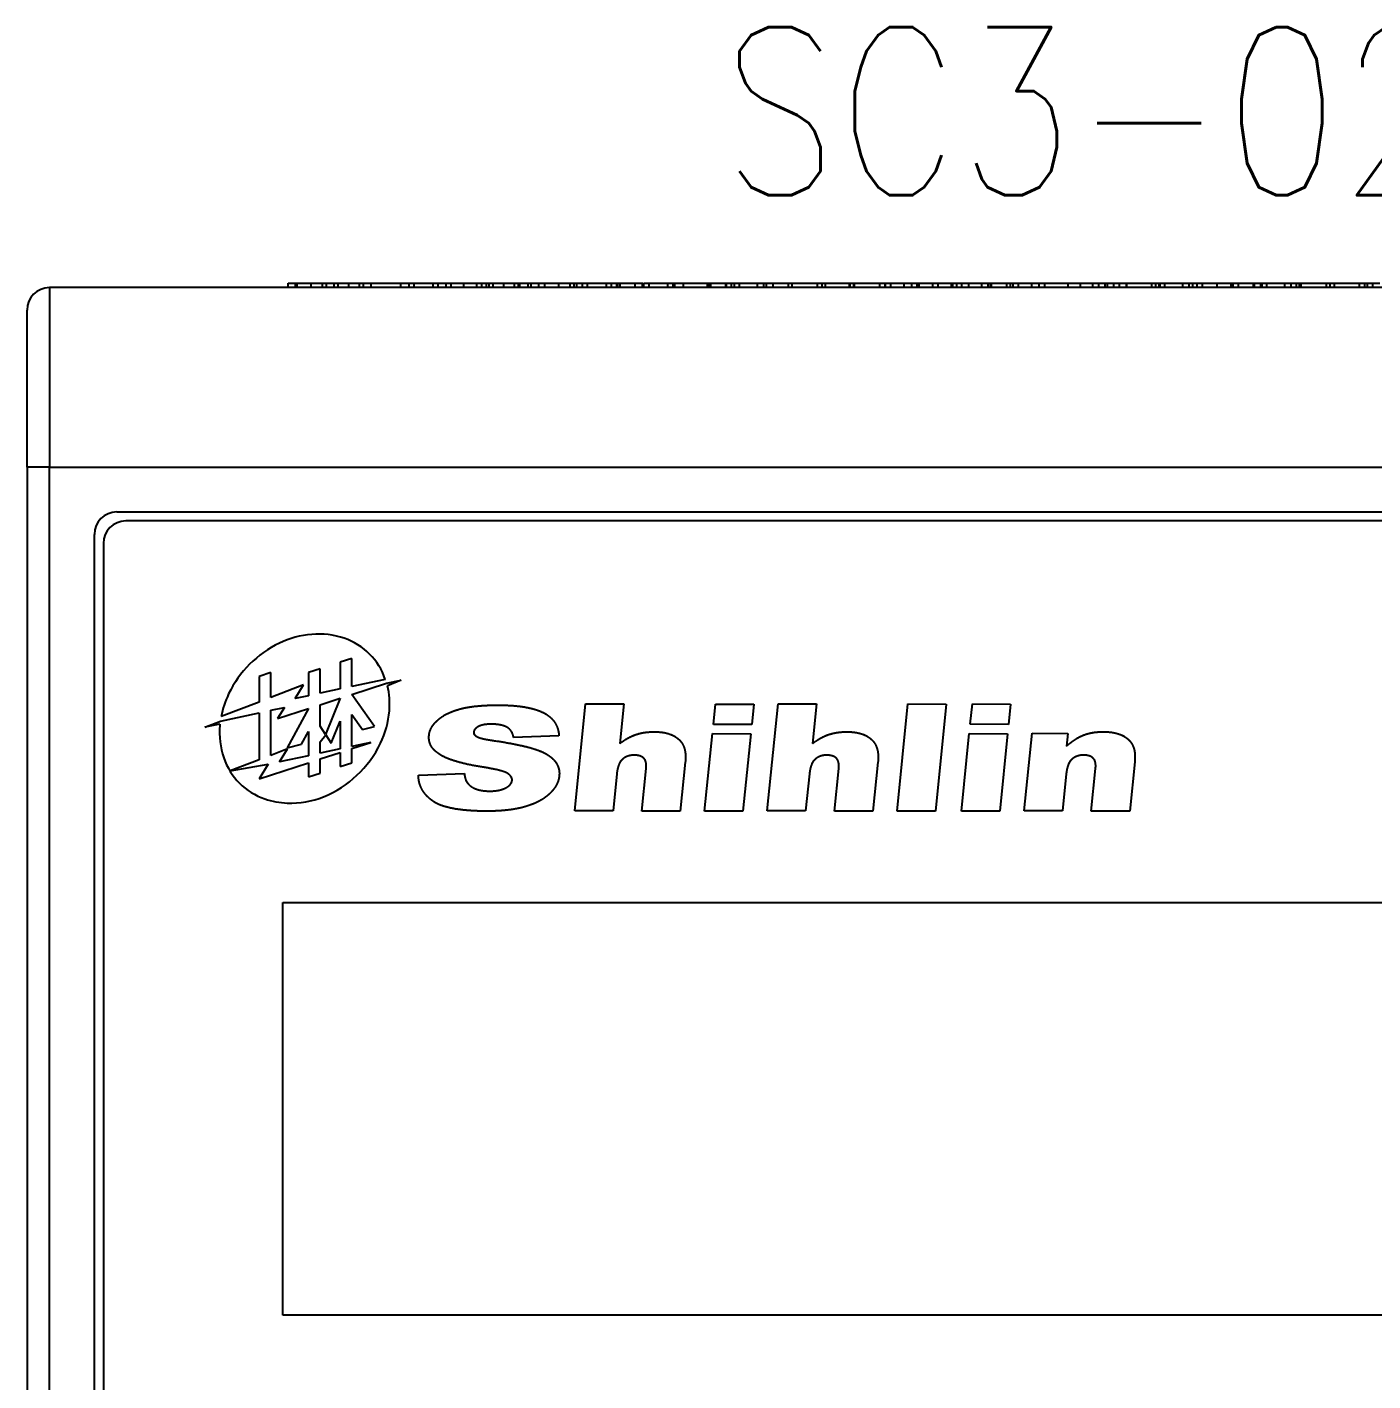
# Model space of a CAD drawing. Header units: millimetres. Extents: x -1721 to 4288, y -273 to 2028.
# Drawn here: x 113.99 to 137.99, y 1323.84 to 1347.98 of the extents above; entities that cross this region are included whole.
import ezdxf
from ezdxf.enums import TextEntityAlignment as Align

# ---------------------------------------------------------------- set-up
doc = ezdxf.new("R2010")
doc.units = ezdxf.units.MM
doc.header["$LTSCALE"] = 5
doc.header["$MEASUREMENT"] = 0
doc.layers.add('2', color=2, linetype='CONTINUOUS')
doc.layers.add('圖框', color=7, linetype='CONTINUOUS')
doc.styles.add('標楷體', font='simplex.shx', dxfattribs={"width": 0.8, "bigfont": 'chineset.shx'})

msp = doc.modelspace()

# ---------------------------------------------------------------- linework, layer by layer
at = {"layer": '圖框'}
for p, q in [((114.393, 1343.337), (114.393, 1340.137)), ((159.193, 1343.337), (114.393, 1343.337)), ((118.65, 1343.417), (118.781, 1343.417)), ((118.65, 1343.337), (118.65, 1343.417)), ((118.781, 1343.337), (118.781, 1343.417)), ((118.809, 1343.337), (118.809, 1343.417)), ((119.061, 1343.337), (119.061, 1343.417)), ((119.263, 1343.337), (119.263, 1343.417)), ((119.333, 1343.337), (119.333, 1343.417)), ((119.468, 1343.337), (119.468, 1343.417)), ((119.537, 1343.337), (119.537, 1343.417)), ((119.729, 1343.337), (119.729, 1343.417)), ((119.921, 1343.337), (119.921, 1343.417)), ((119.99, 1343.337), (119.99, 1343.417)), ((119.99, 1343.417), (120.129, 1343.417)), ((120.129, 1343.337), (120.129, 1343.417)), ((120.129, 1343.417), (120.66, 1343.417)), ((120.66, 1343.417), (120.804, 1343.417)), ((120.66, 1343.337), (120.66, 1343.417)), ((120.804, 1343.417), (120.894, 1343.417)), ((120.804, 1343.337), (120.804, 1343.417)), ((120.894, 1343.417), (121.233, 1343.417)), ((120.894, 1343.337), (120.894, 1343.417)), ((121.233, 1343.337), (121.233, 1343.417)), ((121.233, 1343.417), (121.323, 1343.417)), ((121.323, 1343.337), (121.323, 1343.417)), ((121.467, 1343.337), (121.467, 1343.417)), ((121.553, 1343.337), (121.553, 1343.417)), ((121.783, 1343.337), (121.783, 1343.417)), ((122.013, 1343.337), (122.013, 1343.417)), ((122.099, 1343.337), (122.099, 1343.417)), ((122.182, 1343.337), (122.182, 1343.417)), ((122.232, 1343.337), (122.232, 1343.417)), ((122.301, 1343.337), (122.301, 1343.417)), ((122.493, 1343.337), (122.493, 1343.417)), ((122.685, 1343.337), (122.685, 1343.417)), ((122.754, 1343.417), (122.781, 1343.417)), ((122.754, 1343.337), (122.754, 1343.417)), ((122.781, 1343.337), (122.781, 1343.417)), ((122.781, 1343.417), (122.929, 1343.417)), ((122.929, 1343.337), (122.929, 1343.417)), ((122.978, 1343.337), (122.978, 1343.417)), ((123.118, 1343.417), (123.225, 1343.417)), ((123.118, 1343.337), (123.118, 1343.417)), ((123.225, 1343.337), (123.225, 1343.417)), ((123.477, 1343.337), (123.477, 1343.417)), ((123.679, 1343.337), (123.679, 1343.417)), ((123.749, 1343.337), (123.749, 1343.417)), ((123.793, 1343.337), (123.793, 1343.417)), ((123.895, 1343.417), (123.985, 1343.417)), ((123.895, 1343.337), (123.895, 1343.417)), ((123.985, 1343.417), (124.324, 1343.417)), ((123.985, 1343.337), (123.985, 1343.417)), ((124.324, 1343.337), (124.324, 1343.417)), ((124.324, 1343.417), (124.414, 1343.417)), ((124.414, 1343.337), (124.414, 1343.417)), ((124.51, 1343.337), (124.51, 1343.417)), ((124.529, 1343.417), (124.569, 1343.417)), ((124.529, 1343.337), (124.529, 1343.417)), ((124.569, 1343.337), (124.569, 1343.417)), ((124.569, 1343.417), (124.837, 1343.417)), ((124.837, 1343.337), (124.837, 1343.417)), ((124.963, 1343.337), (124.963, 1343.417)), ((124.965, 1343.337), (124.965, 1343.417)), ((124.966, 1343.337), (124.966, 1343.417)), ((124.968, 1343.337), (124.968, 1343.417)), ((124.991, 1343.417), (125.082, 1343.417)), ((124.991, 1343.337), (124.991, 1343.417)), ((125.082, 1343.417), (125.42, 1343.417)), ((125.082, 1343.337), (125.082, 1343.417)), ((125.42, 1343.337), (125.42, 1343.417)), ((125.42, 1343.417), (125.511, 1343.417)), ((125.511, 1343.417), (125.512, 1343.417)), ((125.511, 1343.337), (125.511, 1343.417)), ((125.512, 1343.337), (125.512, 1343.417)), ((125.512, 1343.417), (125.54, 1343.417)), ((125.54, 1343.337), (125.54, 1343.417)), ((125.694, 1343.337), (125.694, 1343.417)), ((125.694, 1343.417), (126.124, 1343.417)), ((126.124, 1343.337), (126.124, 1343.417)), ((126.156, 1343.337), (126.156, 1343.417)), ((126.186, 1343.337), (126.186, 1343.417)), ((126.186, 1343.417), (126.454, 1343.417)), ((126.454, 1343.417), (126.464, 1343.417)), ((126.454, 1343.337), (126.454, 1343.417)), ((126.464, 1343.417), (126.554, 1343.417)), ((126.464, 1343.337), (126.464, 1343.417)), ((126.554, 1343.417), (126.608, 1343.417)), ((126.554, 1343.337), (126.554, 1343.417)), ((126.608, 1343.417), (126.693, 1343.417)), ((126.608, 1343.337), (126.608, 1343.417)), ((126.693, 1343.417), (127.015, 1343.417)), ((126.693, 1343.337), (126.693, 1343.417)), ((127.015, 1343.337), (127.015, 1343.417)), ((127.015, 1343.417), (127.127, 1343.417)), ((127.127, 1343.337), (127.127, 1343.417)), ((127.127, 1343.417), (127.175, 1343.417)), ((127.175, 1343.417), (127.294, 1343.417)), ((127.175, 1343.337), (127.175, 1343.417)), ((127.294, 1343.337), (127.294, 1343.417)), ((127.567, 1343.337), (127.567, 1343.417)), ((127.636, 1343.337), (127.636, 1343.417)), ((127.636, 1343.417), (128.084, 1343.417)), ((128.084, 1343.337), (128.084, 1343.417)), ((128.169, 1343.337), (128.169, 1343.417)), ((128.169, 1343.417), (128.227, 1343.417)), ((128.227, 1343.337), (128.227, 1343.417)), ((128.227, 1343.417), (128.658, 1343.417)), ((128.658, 1343.337), (128.658, 1343.417)), ((128.658, 1343.417), (128.668, 1343.417)), ((128.668, 1343.337), (128.668, 1343.417)), ((128.734, 1343.337), (128.734, 1343.417)), ((128.734, 1343.417), (128.748, 1343.417)), ((128.748, 1343.337), (128.748, 1343.417)), ((128.748, 1343.417), (129.196, 1343.417)), ((129.196, 1343.417), (129.292, 1343.417)), ((129.196, 1343.337), (129.196, 1343.417)), ((129.292, 1343.417), (129.3, 1343.417)), ((129.292, 1343.337), (129.292, 1343.417)), ((129.3, 1343.337), (129.3, 1343.417)), ((129.394, 1343.337), (129.394, 1343.417)), ((129.634, 1343.337), (129.634, 1343.417)), ((129.766, 1343.337), (129.766, 1343.417)), ((129.864, 1343.337), (129.864, 1343.417)), ((129.901, 1343.417), (130.144, 1343.417)), ((129.901, 1343.337), (129.901, 1343.417)), ((130.144, 1343.417), (130.235, 1343.417)), ((130.144, 1343.337), (130.144, 1343.417)), ((130.235, 1343.337), (130.235, 1343.417)), ((130.235, 1343.417), (130.478, 1343.417)), ((130.478, 1343.417), (130.499, 1343.417)), ((130.478, 1343.337), (130.478, 1343.417)), ((130.499, 1343.337), (130.499, 1343.417)), ((130.569, 1343.417), (130.659, 1343.417)), ((130.569, 1343.337), (130.569, 1343.417)), ((130.659, 1343.417), (130.786, 1343.417)), ((130.659, 1343.337), (130.659, 1343.417)), ((130.786, 1343.417), (131.014, 1343.417)), ((130.786, 1343.337), (130.786, 1343.417)), ((131.014, 1343.337), (131.014, 1343.417)), ((131.014, 1343.417), (131.132, 1343.417)), ((131.132, 1343.337), (131.132, 1343.417)), ((131.136, 1343.417), (131.174, 1343.417)), ((131.136, 1343.337), (131.136, 1343.417)), ((131.174, 1343.417), (131.191, 1343.417)), ((131.174, 1343.337), (131.174, 1343.417)), ((131.191, 1343.337), (131.191, 1343.417)), ((131.191, 1343.417), (131.459, 1343.417)), ((131.459, 1343.337), (131.459, 1343.417)), ((131.459, 1343.417), (131.53, 1343.417)), ((131.53, 1343.337), (131.53, 1343.417)), ((131.53, 1343.417), (131.574, 1343.417)), ((131.574, 1343.337), (131.574, 1343.417)), ((131.667, 1343.337), (131.667, 1343.417)), ((131.907, 1343.337), (131.907, 1343.417)), ((132.039, 1343.337), (132.039, 1343.417)), ((132.138, 1343.417), (132.556, 1343.417)), ((132.138, 1343.337), (132.138, 1343.417)), ((132.556, 1343.337), (132.556, 1343.417)), ((132.776, 1343.337), (132.776, 1343.417)), ((132.996, 1343.417), (133.101, 1343.417)), ((132.996, 1343.337), (132.996, 1343.417)), ((133.101, 1343.417), (133.213, 1343.417)), ((133.101, 1343.337), (133.101, 1343.417)), ((133.213, 1343.337), (133.213, 1343.417)), ((133.213, 1343.417), (133.256, 1343.417)), ((133.256, 1343.337), (133.256, 1343.417)), ((133.37, 1343.417), (133.473, 1343.417)), ((133.37, 1343.337), (133.37, 1343.417)), ((133.473, 1343.337), (133.473, 1343.417)), ((133.598, 1343.337), (133.598, 1343.417)), ((133.603, 1343.337), (133.603, 1343.417)), ((133.603, 1343.417), (134.05, 1343.417)), ((134.05, 1343.337), (134.05, 1343.417)), ((134.121, 1343.337), (134.121, 1343.417)), ((134.176, 1343.337), (134.176, 1343.417)), ((134.194, 1343.417), (134.279, 1343.417)), ((134.194, 1343.337), (134.194, 1343.417)), ((134.279, 1343.417), (134.601, 1343.417)), ((134.279, 1343.337), (134.279, 1343.417)), ((134.601, 1343.337), (134.601, 1343.417)), ((134.601, 1343.417), (134.713, 1343.417)), ((134.713, 1343.337), (134.713, 1343.417)), ((134.713, 1343.417), (134.78, 1343.417)), ((134.78, 1343.417), (134.855, 1343.417)), ((134.78, 1343.337), (134.78, 1343.417)), ((134.855, 1343.337), (134.855, 1343.417)), ((134.953, 1343.337), (134.953, 1343.417)), ((135.212, 1343.337), (135.212, 1343.417)), ((135.461, 1343.337), (135.461, 1343.417)), ((135.5, 1343.337), (135.5, 1343.417)), ((135.59, 1343.337), (135.59, 1343.417)), ((135.59, 1343.417), (135.858, 1343.417)), ((135.858, 1343.337), (135.858, 1343.417)), ((135.877, 1343.417), (135.988, 1343.417)), ((135.877, 1343.337), (135.877, 1343.417)), ((135.988, 1343.337), (135.988, 1343.417)), ((136.013, 1343.417), (136.097, 1343.417)), ((136.013, 1343.337), (136.013, 1343.417)), ((136.097, 1343.417), (136.42, 1343.417)), ((136.097, 1343.337), (136.097, 1343.417)), ((136.42, 1343.337), (136.42, 1343.417)), ((136.42, 1343.417), (136.531, 1343.417)), ((136.531, 1343.337), (136.531, 1343.417)), ((136.625, 1343.417), (136.682, 1343.417)), ((136.625, 1343.337), (136.625, 1343.417)), ((136.682, 1343.417), (136.711, 1343.417)), ((136.682, 1343.337), (136.682, 1343.417)), ((136.711, 1343.337), (136.711, 1343.417)), ((136.712, 1343.337), (136.712, 1343.417)), ((136.712, 1343.417), (137.16, 1343.417)), ((137.16, 1343.337), (137.16, 1343.417)), ((137.16, 1343.417), (137.224, 1343.417)), ((137.224, 1343.337), (137.224, 1343.417)), ((137.224, 1343.417), (137.303, 1343.417)), ((137.303, 1343.337), (137.303, 1343.417)), ((137.303, 1343.417), (137.751, 1343.417)), ((137.751, 1343.337), (137.751, 1343.417)), ((137.845, 1343.337), (137.845, 1343.417)), ((137.895, 1343.417), (137.985, 1343.417)), ((137.895, 1343.337), (137.895, 1343.417)), ((137.985, 1343.417), (138.112, 1343.417)), ((137.985, 1343.337), (137.985, 1343.417)), ((113.993, 1340.137), (113.993, 1342.937)), ((114.393, 1340.137), (113.993, 1340.137)), ((113.993, 1340.137), (113.993, 1301.252)), ((114.393, 1301.252), (114.393, 1340.137)), ((114.393, 1340.137), (159.193, 1340.137)), ((115.593, 1339.337), (158.007, 1339.337)), ((157.833, 1339.177), (115.753, 1339.177)), ((115.193, 1317.897), (115.193, 1338.937)), ((115.353, 1338.777), (115.353, 1318.057)), ((119.784, 1336.724), (119.578, 1336.656)), ((119.784, 1336.225), (119.784, 1336.724)), ((118.338, 1336.472), (118.131, 1336.405)), ((118.338, 1336.027), (118.338, 1336.472)), ((119.216, 1336.539), (119.009, 1336.472)), ((119.009, 1336.472), (119.009, 1336.061)), ((119.216, 1336.105), (119.216, 1336.539)), ((119.578, 1336.656), (119.578, 1336.182)), ((118.131, 1336.405), (118.131, 1335.948)), ((118.923, 1336.252), (118.338, 1336.027)), ((118.772, 1336.01), (118.923, 1336.252)), ((120.38, 1336.352), (119.784, 1336.225)), ((119.784, 1336.085), (120.401, 1336.285)), ((120.401, 1336.285), (120.663, 1336.336)), ((120.663, 1336.336), (120.42, 1336.238)), ((119.009, 1336.061), (118.772, 1336.01)), ((119.578, 1336.182), (119.216, 1336.105)), ((119.216, 1335.9), (119.578, 1336.018)), ((119.578, 1336.018), (119.313, 1335.372)), ((120.185, 1335.513), (119.784, 1336.085)), ((117.44, 1335.61), (118.131, 1335.757)), ((118.131, 1335.948), (117.452, 1335.688)), ((118.131, 1335.757), (118.131, 1334.918)), ((118.338, 1335.801), (118.582, 1335.853)), ((118.338, 1334.997), (118.338, 1335.801)), ((118.582, 1335.853), (118.458, 1335.654)), ((118.458, 1335.654), (119.009, 1335.833)), ((119.009, 1335.833), (118.63, 1335.13)), ((119.216, 1335.52), (119.216, 1335.9)), ((123.757, 1334.01), (123.952, 1335.919)), ((123.952, 1335.919), (124.635, 1335.916)), ((124.635, 1335.916), (124.563, 1335.211)), ((126.231, 1335.55), (126.267, 1335.913)), ((126.267, 1335.913), (126.952, 1335.911)), ((126.952, 1335.911), (126.915, 1335.549)), ((127.191, 1334.009), (127.387, 1335.917)), ((127.387, 1335.917), (128.071, 1335.915)), ((128.071, 1335.915), (127.998, 1335.21)), ((129.504, 1334.005), (129.699, 1335.914)), ((129.699, 1335.914), (130.382, 1335.911)), ((130.382, 1335.911), (130.188, 1334.002)), ((130.81, 1335.552), (130.847, 1335.914)), ((130.847, 1335.914), (131.53, 1335.911)), ((131.53, 1335.911), (131.493, 1335.55)), ((117.165, 1335.499), (117.44, 1335.61)), ((117.432, 1335.551), (117.165, 1335.499)), ((119.313, 1335.372), (119.216, 1335.52)), ((119.416, 1335.216), (119.578, 1335.609)), ((119.578, 1335.609), (119.578, 1335.112)), ((119.784, 1335.156), (119.784, 1335.723)), ((119.784, 1335.723), (119.971, 1335.456)), ((119.971, 1335.456), (120.185, 1335.513)), ((126.915, 1335.549), (126.231, 1335.55)), ((131.493, 1335.55), (130.81, 1335.552)), ((118.889, 1335.199), (119.009, 1335.423)), ((119.009, 1335.423), (119.009, 1334.991)), ((119.216, 1335.237), (119.318, 1335.365)), ((119.318, 1335.365), (119.416, 1335.216)), ((123.477, 1335.344), (122.667, 1335.315)), ((126.073, 1334.005), (126.214, 1335.386)), ((126.214, 1335.386), (126.898, 1335.384)), ((126.898, 1335.384), (126.757, 1334.002)), ((130.652, 1334.005), (130.793, 1335.387)), ((130.793, 1335.387), (131.476, 1335.383)), ((131.476, 1335.383), (131.336, 1334.002)), ((131.77, 1334.009), (131.911, 1335.391)), ((131.911, 1335.391), (132.548, 1335.39)), ((132.548, 1335.39), (132.524, 1335.162)), ((118.639, 1335.113), (118.338, 1334.997)), ((118.494, 1334.882), (118.639, 1335.113)), ((118.63, 1335.13), (118.889, 1335.199)), ((119.216, 1335.035), (119.216, 1335.237)), ((119.578, 1335.112), (119.216, 1335.035)), ((119.216, 1334.933), (119.578, 1335.051)), ((119.578, 1335.051), (119.578, 1334.798)), ((119.784, 1335.118), (120.125, 1335.228)), ((120.125, 1335.228), (119.784, 1335.156)), ((119.784, 1334.865), (119.784, 1335.118)), ((118.131, 1334.918), (117.616, 1334.72)), ((117.616, 1334.72), (118.293, 1334.839)), ((118.131, 1334.581), (119.009, 1334.866)), ((118.293, 1334.839), (118.131, 1334.581)), ((119.009, 1334.991), (118.494, 1334.882)), ((119.009, 1334.866), (119.009, 1334.613)), ((119.216, 1334.68), (119.216, 1334.933)), ((119.578, 1334.798), (119.784, 1334.865)), ((125.729, 1334.879), (125.64, 1334.002)), ((129.164, 1334.878), (129.075, 1334.002)), ((133.742, 1334.88), (133.653, 1334.002)), ((119.009, 1334.613), (119.216, 1334.68)), ((120.971, 1334.642), (121.79, 1334.672)), ((124.507, 1334.669), (124.44, 1334.006)), ((124.953, 1334.005), (125.03, 1334.763)), ((127.943, 1334.667), (127.875, 1334.006)), ((128.388, 1334.004), (128.465, 1334.762)), ((132.521, 1334.669), (132.454, 1334.007)), ((132.967, 1334.005), (133.044, 1334.764)), ((124.44, 1334.006), (123.757, 1334.01)), ((125.64, 1334.002), (124.953, 1334.005)), ((126.757, 1334.002), (126.073, 1334.005)), ((127.875, 1334.006), (127.191, 1334.009)), ((129.075, 1334.002), (128.388, 1334.004)), ((130.188, 1334.002), (129.504, 1334.005)), ((131.336, 1334.002), (130.652, 1334.005)), ((132.454, 1334.007), (131.77, 1334.009)), ((133.653, 1334.002), (132.967, 1334.005)), ((118.553, 1332.377), (148.953, 1332.377)), ((118.553, 1325.017), (118.553, 1332.377)), ((148.953, 1325.017), (118.553, 1325.017))]:
    msp.add_line(p, q, dxfattribs=at)
for centre, radius, start, end in [((114.393, 1342.937), 0.4, 90, 180), ((115.593, 1338.937), 0.4, 90, 180), ((115.753, 1338.777), 0.4, 90, 180), ((119.335, 1335.248), 1.942, 115.7619, 154.2381), ((119.209, 1335.509), 1.652, 94.8852, 115.7619), ((119.19, 1335.736), 1.424, 71.1804, 94.8852), ((119.271, 1335.976), 1.171, 18.7521, 71.1804), ((119.034, 1335.912), 1.424, 355.1148, 13.2348), ((119.074, 1335.374), 1.652, 154.2381, 169.0508), ((118.807, 1335.932), 1.652, 334.2381, 355.1148), ((118.849, 1335.412), 1.424, 175.1148, 198.8196), ((119.076, 1335.392), 1.652, 174.4809, 175.1148), ((118.545, 1336.058), 1.942, 292.2325, 334.2381), ((118.609, 1335.33), 1.171, 198.8196, 251.1804), ((118.691, 1335.569), 1.424, 251.1804, 267.6537), ((118.687, 1335.739), 1.594, 268.0396, 291.8466)]:
    msp.add_arc(centre, radius, start, end, dxfattribs=at)
for points, degree in [([(118.781, 1343.417), (118.792, 1343.417), (118.809, 1343.417)], 2), ([(118.809, 1343.417), (118.869, 1343.417), (118.987, 1343.417), (119.061, 1343.417)], 2), ([(119.061, 1343.417), (119.129, 1343.417), (119.226, 1343.417), (119.263, 1343.417)], 2), ([(119.263, 1343.417), (119.296, 1343.417), (119.318, 1343.417), (119.333, 1343.417)], 2), ([(119.468, 1343.417), (119.481, 1343.417), (119.5, 1343.417), (119.537, 1343.417)], 2), ([(119.537, 1343.417), (119.57, 1343.417), (119.665, 1343.417), (119.729, 1343.417)], 2), ([(119.729, 1343.417), (119.792, 1343.417), (119.885, 1343.417), (119.921, 1343.417)], 2), ([(119.921, 1343.417), (119.958, 1343.417), (119.977, 1343.417), (119.99, 1343.417)], 2), ([(121.467, 1343.417), (121.485, 1343.417), (121.512, 1343.417), (121.553, 1343.417)], 2), ([(121.553, 1343.417), (121.594, 1343.417), (121.711, 1343.417), (121.783, 1343.417)], 2), ([(121.783, 1343.417), (121.856, 1343.417), (121.971, 1343.417), (122.013, 1343.417)], 2), ([(122.013, 1343.417), (122.054, 1343.417), (122.081, 1343.417), (122.099, 1343.417)], 2), ([(122.099, 1343.417), (122.136, 1343.417), (122.182, 1343.417)], 2), ([(122.182, 1343.417), (122.208, 1343.417), (122.232, 1343.417)], 2), ([(122.232, 1343.417), (122.245, 1343.417), (122.264, 1343.417), (122.301, 1343.417)], 2), ([(122.301, 1343.417), (122.334, 1343.417), (122.429, 1343.417), (122.493, 1343.417)], 2), ([(122.493, 1343.417), (122.555, 1343.417), (122.649, 1343.417), (122.685, 1343.417)], 2), ([(122.685, 1343.417), (122.722, 1343.417), (122.741, 1343.417), (122.754, 1343.417)], 2), ([(122.929, 1343.417), (122.952, 1343.417), (122.978, 1343.417)], 2), ([(122.978, 1343.417), (123.008, 1343.417), (123.084, 1343.417), (123.118, 1343.417)], 2), ([(123.225, 1343.417), (123.285, 1343.417), (123.403, 1343.417), (123.477, 1343.417)], 2), ([(123.477, 1343.417), (123.545, 1343.417), (123.642, 1343.417), (123.679, 1343.417)], 2), ([(123.679, 1343.417), (123.712, 1343.417), (123.735, 1343.417), (123.749, 1343.417)], 2), ([(123.749, 1343.417), (123.76, 1343.417), (123.771, 1343.417), (123.782, 1343.417), (123.793, 1343.417)], 4), ([(124.414, 1343.417), (124.46, 1343.417), (124.51, 1343.417)], 2), ([(124.51, 1343.417), (124.52, 1343.417), (124.529, 1343.417)], 2), ([(124.963, 1343.417), (124.964, 1343.417), (124.965, 1343.417)], 2), ([(124.965, 1343.417), (124.965, 1343.417), (124.965, 1343.417), (124.965, 1343.417), (124.966, 1343.417)], 4), ([(124.966, 1343.417), (124.967, 1343.417), (124.968, 1343.417), (124.968, 1343.417), (124.968, 1343.417)], 4), ([(125.54, 1343.417), (125.618, 1343.417), (125.694, 1343.417)], 2), ([(126.124, 1343.417), (126.141, 1343.417), (126.156, 1343.417)], 2), ([(126.156, 1343.417), (126.172, 1343.417), (126.186, 1343.417)], 2), ([(127.294, 1343.417), (127.342, 1343.417), (127.49, 1343.417), (127.567, 1343.417)], 2), ([(127.567, 1343.417), (127.603, 1343.417), (127.636, 1343.417)], 2), ([(128.084, 1343.417), (128.124, 1343.417), (128.169, 1343.417)], 2), ([(128.668, 1343.417), (128.708, 1343.417), (128.734, 1343.417)], 2), ([(129.3, 1343.417), (129.32, 1343.417), (129.35, 1343.417), (129.394, 1343.417)], 2), ([(129.394, 1343.417), (129.438, 1343.417), (129.559, 1343.417), (129.634, 1343.417)], 2), ([(129.634, 1343.417), (129.672, 1343.417), (129.738, 1343.417), (129.766, 1343.417)], 2), ([(129.766, 1343.417), (129.799, 1343.417), (129.839, 1343.417), (129.864, 1343.417)], 2), ([(129.864, 1343.417), (129.882, 1343.417), (129.901, 1343.417)], 2), ([(130.499, 1343.417), (130.527, 1343.417), (130.569, 1343.417)], 2), ([(131.132, 1343.417), (131.135, 1343.417), (131.136, 1343.417)], 2), ([(131.574, 1343.417), (131.594, 1343.417), (131.624, 1343.417), (131.667, 1343.417)], 2), ([(131.667, 1343.417), (131.712, 1343.417), (131.833, 1343.417), (131.907, 1343.417)], 2), ([(131.907, 1343.417), (131.946, 1343.417), (132.012, 1343.417), (132.039, 1343.417)], 2), ([(132.039, 1343.417), (132.073, 1343.417), (132.113, 1343.417), (132.138, 1343.417)], 2), ([(132.556, 1343.417), (132.606, 1343.417), (132.681, 1343.417), (132.776, 1343.417)], 2), ([(132.776, 1343.417), (132.834, 1343.417), (132.944, 1343.417), (132.996, 1343.417)], 2), ([(133.473, 1343.417), (133.478, 1343.417), (133.541, 1343.417), (133.598, 1343.417)], 2), ([(133.598, 1343.417), (133.601, 1343.417), (133.603, 1343.417)], 2), ([(134.121, 1343.417), (134.149, 1343.417), (134.174, 1343.417), (134.176, 1343.417)], 2), ([(134.176, 1343.417), (134.184, 1343.417), (134.194, 1343.417)], 2), ([(134.855, 1343.417), (134.875, 1343.417), (134.906, 1343.417), (134.953, 1343.417)], 2), ([(134.953, 1343.417), (135, 1343.417), (135.132, 1343.417), (135.212, 1343.417)], 2), ([(135.212, 1343.417), (135.273, 1343.417), (135.406, 1343.417), (135.461, 1343.417)], 2), ([(135.461, 1343.417), (135.48, 1343.417), (135.5, 1343.417)], 2), ([(135.5, 1343.417), (135.548, 1343.417), (135.59, 1343.417)], 2), ([(135.858, 1343.417), (135.868, 1343.417), (135.877, 1343.417)], 2), ([(135.988, 1343.417), (135.998, 1343.417), (136.013, 1343.417)], 2), ([(136.711, 1343.417), (136.711, 1343.417), (136.712, 1343.417)], 2), ([(137.751, 1343.417), (137.794, 1343.417), (137.845, 1343.417)], 2), ([(137.845, 1343.417), (137.871, 1343.417), (137.895, 1343.417)], 2), ([(121.316, 1335.627), (121.388, 1335.693), (121.481, 1335.747), (121.59, 1335.79), (121.712, 1335.824)], 4), ([(121.712, 1335.824), (121.85, 1335.862), (122.015, 1335.884), (122.2, 1335.894), (122.402, 1335.893)], 4), ([(122.402, 1335.893), (122.646, 1335.893), (122.863, 1335.874), (123.051, 1335.832), (123.196, 1335.76)], 4), ([(122.01, 1335.334), (122.045, 1335.312), (122.112, 1335.294), (122.193, 1335.278), (122.29, 1335.265)], 4), ([(122.29, 1335.265), (122.537, 1335.228), (122.754, 1335.189), (122.94, 1335.147), (123.073, 1335.1)], 4), ([(124.563, 1335.211), (124.636, 1335.265), (124.709, 1335.311), (124.783, 1335.346), (124.856, 1335.37)], 4), ([(124.856, 1335.37), (124.929, 1335.395), (125.009, 1335.411), (125.095, 1335.418), (125.186, 1335.417)], 4), ([(127.998, 1335.21), (128.071, 1335.264), (128.144, 1335.31), (128.218, 1335.346), (128.291, 1335.37)], 4), ([(128.291, 1335.37), (128.365, 1335.394), (128.445, 1335.41), (128.531, 1335.418), (128.622, 1335.418)], 4), ([(132.524, 1335.162), (132.6, 1335.228), (132.677, 1335.285), (132.754, 1335.329), (132.833, 1335.359)], 4), ([(132.833, 1335.359), (132.912, 1335.39), (132.999, 1335.41), (133.094, 1335.419), (133.195, 1335.418)], 4), ([(122.135, 1334.784), (121.886, 1334.822), (121.668, 1334.871), (121.485, 1334.93), (121.359, 1335.009)], 4), ([(122.561, 1334.676), (122.507, 1334.709), (122.406, 1334.736), (122.283, 1334.761), (122.135, 1334.784)], 4), ([(123.295, 1334.3), (123.209, 1334.224), (123.106, 1334.162), (122.987, 1334.114), (122.855, 1334.077)], 4), ([(122.855, 1334.077), (122.712, 1334.037), (122.549, 1334.013), (122.371, 1334.002), (122.18, 1334.002)], 4)]:
    msp.add_open_spline(points, degree=degree, dxfattribs=at)
for points, degree, knots in [([(119.333, 1343.417), (119.36, 1343.417), (119.43, 1343.417), (119.468, 1343.417)], 2, [-1.3220245, -1.3220245, -1.3220245, -1, -0.4245655, -0.4245655, -0.4245655]), ([(121.323, 1343.417), (121.348, 1343.417), (121.415, 1343.417), (121.467, 1343.417)], 2, [-1.556289, -1.556289, -1.556289, -1, -0.023058, -0.023058, -0.023058]), ([(123.793, 1343.417), (123.826, 1343.417), (123.875, 1343.417), (123.895, 1343.417)], 2, [-2, -2, -2, -1, -0.729988, -0.729988, -0.729988]), ([(124.837, 1343.417), (124.862, 1343.417), (124.93, 1343.417), (124.963, 1343.417)], 2, [-1.77793, -1.77793, -1.77793, -1, 0, 0, 0]), ([(133.256, 1343.417), (133.296, 1343.417), (133.357, 1343.417), (133.37, 1343.417)], 2, [-2, -2, -2, -1, -0.866374, -0.866374, -0.866374]), ([(134.05, 1343.417), (134.052, 1343.417), (134.093, 1343.417), (134.121, 1343.417)], 2, [-1.025145, -1.025145, -1.025145, -1, 0, 0, 0]), ([(136.531, 1343.417), (136.54, 1343.417), (136.591, 1343.417), (136.625, 1343.417)], 2, [-1.10049, -1.10049, -1.10049, -1, 0, 0, 0]), ([(123.196, 1335.76), (123.236, 1335.74), (123.288, 1335.708), (123.345, 1335.66), (123.399, 1335.591), (123.443, 1335.516), (123.465, 1335.446), (123.474, 1335.388), (123.477, 1335.344)], 4, [0, 0, 0, 0, 0, 0.318766, 0.44159, 0.563235, 0.685394, 1, 1, 1, 1, 1]), ([(121.161, 1335.361), (121.163, 1335.382), (121.169, 1335.412), (121.182, 1335.449), (121.205, 1335.495), (121.234, 1335.541), (121.265, 1335.579), (121.293, 1335.607), (121.316, 1335.627)], 4, [0, 0, 0, 0, 0, 0.292773, 0.413211, 0.536784, 0.664208, 1, 1, 1, 1, 1]), ([(122.044, 1335.513), (122.031, 1335.507), (122.015, 1335.497), (121.997, 1335.483), (121.98, 1335.465), (121.968, 1335.448), (121.961, 1335.433), (121.958, 1335.421), (121.957, 1335.412)], 4, [0, 0, 0, 0, 0, 0.348825, 0.47706, 0.599225, 0.716743, 1, 1, 1, 1, 1]), ([(122.274, 1335.554), (122.25, 1335.554), (122.218, 1335.553), (122.179, 1335.55), (122.137, 1335.544), (122.101, 1335.536), (122.075, 1335.527), (122.056, 1335.519), (122.044, 1335.513)], 4, [0, 0, 0, 0, 0, 0.349326, 0.479554, 0.603816, 0.72248, 1, 1, 1, 1, 1]), ([(122.553, 1335.497), (122.538, 1335.505), (122.517, 1335.515), (122.485, 1335.527), (122.442, 1335.538), (122.391, 1335.547), (122.344, 1335.552), (122.304, 1335.554), (122.274, 1335.554)], 4, [0, 0, 0, 0, 0, 0.277063, 0.39539, 0.519382, 0.649539, 1, 1, 1, 1, 1]), ([(121.359, 1335.009), (121.324, 1335.031), (121.28, 1335.063), (121.233, 1335.108), (121.193, 1335.169), (121.166, 1335.231), (121.156, 1335.285), (121.157, 1335.329), (121.161, 1335.361)], 4, [0, 0, 0, 0, 0, 0.334495, 0.459158, 0.57999, 0.699097, 1, 1, 1, 1, 1]), ([(121.957, 1335.412), (121.956, 1335.405), (121.956, 1335.396), (121.959, 1335.385), (121.966, 1335.372), (121.976, 1335.358), (121.989, 1335.347), (122, 1335.339), (122.01, 1335.334)], 4, [0, 0, 0, 0, 0, 0.282742, 0.398198, 0.518304, 0.645524, 1, 1, 1, 1, 1]), ([(122.667, 1335.315), (122.664, 1335.335), (122.658, 1335.361), (122.647, 1335.392), (122.629, 1335.425), (122.608, 1335.454), (122.586, 1335.474), (122.567, 1335.488), (122.553, 1335.497)], 4, [0, 0, 0, 0, 0, 0.325661, 0.450301, 0.572661, 0.694072, 1, 1, 1, 1, 1]), ([(125.186, 1335.417), (125.231, 1335.417), (125.29, 1335.414), (125.361, 1335.404), (125.438, 1335.382), (125.506, 1335.357), (125.555, 1335.329), (125.589, 1335.304), (125.611, 1335.284)], 4, [-1, -1, -1, -1, -1, -0.660212, -0.532293, -0.408867, -0.289144, 0, 0, 0, 0, 0]), ([(125.611, 1335.284), (125.633, 1335.264), (125.66, 1335.233), (125.689, 1335.188), (125.713, 1335.124), (125.731, 1335.049), (125.736, 1334.981), (125.734, 1334.923), (125.729, 1334.879)], 4, [-1, -1, -1, -1, -1, -0.708925, -0.590111, -0.46793, -0.340964, 0, 0, 0, 0, 0]), ([(128.622, 1335.418), (128.666, 1335.417), (128.725, 1335.413), (128.795, 1335.403), (128.873, 1335.382), (128.94, 1335.356), (128.989, 1335.329), (129.023, 1335.304), (129.045, 1335.284)], 4, [-1, -1, -1, -1, -1, -0.660219, -0.532192, -0.408661, -0.288887, 0, 0, 0, 0, 0]), ([(129.045, 1335.284), (129.067, 1335.264), (129.095, 1335.233), (129.123, 1335.188), (129.148, 1335.123), (129.166, 1335.049), (129.171, 1334.98), (129.169, 1334.922), (129.164, 1334.878)], 4, [-1, -1, -1, -1, -1, -0.709474, -0.590664, -0.468392, -0.341285, 0, 0, 0, 0, 0]), ([(133.195, 1335.418), (133.241, 1335.418), (133.301, 1335.414), (133.373, 1335.404), (133.451, 1335.382), (133.519, 1335.357), (133.568, 1335.329), (133.602, 1335.304), (133.624, 1335.285)], 4, [0, 0, 0, 0, 0, 0.341597, 0.469803, 0.593212, 0.712621, 1, 1, 1, 1, 1]), ([(133.624, 1335.285), (133.646, 1335.265), (133.673, 1335.234), (133.702, 1335.189), (133.727, 1335.125), (133.745, 1335.05), (133.749, 1334.982), (133.747, 1334.924), (133.742, 1334.88)], 4, [0, 0, 0, 0, 0, 0.290239, 0.409013, 0.531293, 0.658447, 1, 1, 1, 1, 1]), ([(123.073, 1335.1), (123.111, 1335.086), (123.161, 1335.067), (123.219, 1335.04), (123.28, 1335.004), (123.331, 1334.969), (123.366, 1334.938), (123.389, 1334.914), (123.403, 1334.896)], 4, [0, 0, 0, 0, 0, 0.347727, 0.477469, 0.601482, 0.72026, 1, 1, 1, 1, 1]), ([(123.403, 1334.896), (123.418, 1334.877), (123.436, 1334.85), (123.455, 1334.813), (123.471, 1334.767), (123.482, 1334.72), (123.485, 1334.679), (123.483, 1334.647), (123.48, 1334.624)], 4, [0, 0, 0, 0, 0, 0.31622, 0.439938, 0.56295, 0.686256, 1, 1, 1, 1, 1]), ([(124.611, 1334.929), (124.599, 1334.919), (124.583, 1334.902), (124.564, 1334.875), (124.546, 1334.836), (124.528, 1334.787), (124.517, 1334.741), (124.511, 1334.701), (124.507, 1334.669)], 4, [-1, -1, -1, -1, -1, -0.726328, -0.60938, -0.486209, -0.355899, 0, 0, 0, 0, 0]), ([(124.819, 1335.001), (124.8, 1335.001), (124.773, 1335), (124.741, 1334.995), (124.704, 1334.984), (124.669, 1334.97), (124.643, 1334.955), (124.624, 1334.941), (124.611, 1334.929)], 4, [-1, -1, -1, -1, -1, -0.677451, -0.552233, -0.428717, -0.306156, 0, 0, 0, 0, 0]), ([(124.988, 1334.948), (124.979, 1334.955), (124.966, 1334.966), (124.947, 1334.977), (124.92, 1334.987), (124.889, 1334.996), (124.861, 1335), (124.837, 1335.001), (124.819, 1335.001)], 4, [-1, -1, -1, -1, -1, -0.713038, -0.593946, -0.470801, -0.342676, 0, 0, 0, 0, 0]), ([(125.03, 1334.763), (125.033, 1334.785), (125.034, 1334.813), (125.033, 1334.846), (125.026, 1334.88), (125.017, 1334.908), (125.006, 1334.927), (124.996, 1334.94), (124.988, 1334.948)], 4, [-1, -1, -1, -1, -1, -0.642415, -0.512597, -0.390267, -0.274084, 0, 0, 0, 0, 0]), ([(128.046, 1334.929), (128.034, 1334.919), (128.017, 1334.902), (127.999, 1334.875), (127.98, 1334.835), (127.962, 1334.786), (127.952, 1334.739), (127.946, 1334.699), (127.943, 1334.667)], 4, [-1, -1, -1, -1, -1, -0.726652, -0.609733, -0.486543, -0.356178, 0, 0, 0, 0, 0]), ([(128.254, 1335.001), (128.234, 1335.001), (128.208, 1335), (128.176, 1334.995), (128.139, 1334.984), (128.105, 1334.97), (128.078, 1334.954), (128.059, 1334.94), (128.046, 1334.929)], 4, [-1, -1, -1, -1, -1, -0.677975, -0.552998, -0.429643, -0.307084, 0, 0, 0, 0, 0]), ([(128.422, 1334.947), (128.414, 1334.954), (128.4, 1334.965), (128.382, 1334.976), (128.355, 1334.986), (128.324, 1334.995), (128.296, 1334.999), (128.272, 1335.001), (128.254, 1335.001)], 4, [-1, -1, -1, -1, -1, -0.713244, -0.594211, -0.471103, -0.342971, 0, 0, 0, 0, 0]), ([(128.465, 1334.762), (128.467, 1334.783), (128.469, 1334.812), (128.467, 1334.844), (128.46, 1334.879), (128.451, 1334.907), (128.44, 1334.926), (128.43, 1334.939), (128.422, 1334.947)], 4, [-1, -1, -1, -1, -1, -0.643179, -0.513164, -0.390484, -0.273978, 0, 0, 0, 0, 0]), ([(132.624, 1334.93), (132.612, 1334.92), (132.596, 1334.902), (132.578, 1334.876), (132.559, 1334.836), (132.541, 1334.787), (132.53, 1334.741), (132.524, 1334.7), (132.521, 1334.669)], 4, [0, 0, 0, 0, 0, 0.273559, 0.390463, 0.513598, 0.643897, 1, 1, 1, 1, 1]), ([(132.833, 1335.003), (132.814, 1335.003), (132.787, 1335.001), (132.755, 1334.996), (132.718, 1334.984), (132.683, 1334.97), (132.657, 1334.955), (132.637, 1334.941), (132.624, 1334.93)], 4, [0, 0, 0, 0, 0, 0.321775, 0.447132, 0.570933, 0.693778, 1, 1, 1, 1, 1]), ([(133, 1334.948), (132.992, 1334.955), (132.98, 1334.966), (132.961, 1334.977), (132.934, 1334.987), (132.904, 1334.996), (132.875, 1335), (132.851, 1335.002), (132.833, 1335.003)], 4, [0, 0, 0, 0, 0, 0.284886, 0.403894, 0.527323, 0.655958, 1, 1, 1, 1, 1]), ([(133.044, 1334.764), (133.046, 1334.785), (133.047, 1334.813), (133.046, 1334.846), (133.039, 1334.88), (133.03, 1334.908), (133.019, 1334.927), (133.009, 1334.94), (133, 1334.948)], 4, [0, 0, 0, 0, 0, 0.355962, 0.485549, 0.607925, 0.724406, 1, 1, 1, 1, 1]), ([(121.224, 1334.185), (121.185, 1334.213), (121.135, 1334.255), (121.082, 1334.313), (121.033, 1334.391), (120.995, 1334.471), (120.977, 1334.542), (120.971, 1334.599), (120.971, 1334.642)], 4, [0, 0, 0, 0, 0, 0.323972, 0.448279, 0.570583, 0.692242, 1, 1, 1, 1, 1]), ([(121.79, 1334.672), (121.792, 1334.651), (121.796, 1334.623), (121.803, 1334.59), (121.817, 1334.554), (121.833, 1334.523), (121.849, 1334.5), (121.863, 1334.484), (121.874, 1334.473)], 4, [0, 0, 0, 0, 0, 0.334726, 0.461801, 0.585207, 0.705743, 1, 1, 1, 1, 1]), ([(122.525, 1334.417), (122.542, 1334.426), (122.564, 1334.439), (122.588, 1334.457), (122.61, 1334.48), (122.626, 1334.503), (122.635, 1334.522), (122.638, 1334.537), (122.64, 1334.548)], 4, [0, 0, 0, 0, 0, 0.353696, 0.482409, 0.604264, 0.720838, 1, 1, 1, 1, 1]), ([(122.64, 1334.548), (122.641, 1334.558), (122.641, 1334.573), (122.637, 1334.591), (122.626, 1334.613), (122.611, 1334.636), (122.592, 1334.653), (122.575, 1334.666), (122.561, 1334.676)], 4, [0, 0, 0, 0, 0, 0.287714, 0.404571, 0.525294, 0.652034, 1, 1, 1, 1, 1]), ([(123.48, 1334.624), (123.477, 1334.597), (123.47, 1334.56), (123.454, 1334.514), (123.426, 1334.458), (123.391, 1334.402), (123.354, 1334.357), (123.321, 1334.324), (123.295, 1334.3)], 4, [0, 0, 0, 0, 0, 0.297368, 0.418394, 0.541802, 0.668391, 1, 1, 1, 1, 1]), ([(121.874, 1334.473), (121.891, 1334.457), (121.919, 1334.436), (121.959, 1334.413), (122.016, 1334.391), (122.083, 1334.372), (122.145, 1334.364), (122.197, 1334.361), (122.237, 1334.36)], 4, [0, 0, 0, 0, 0, 0.283602, 0.402329, 0.525672, 0.654458, 1, 1, 1, 1, 1]), ([(122.237, 1334.36), (122.266, 1334.36), (122.306, 1334.362), (122.353, 1334.366), (122.406, 1334.375), (122.451, 1334.386), (122.485, 1334.398), (122.509, 1334.408), (122.525, 1334.417)], 4, [0, 0, 0, 0, 0, 0.344022, 0.473377, 0.597621, 0.717132, 1, 1, 1, 1, 1]), ([(122.18, 1334.002), (122.063, 1334.003), (121.911, 1334.008), (121.737, 1334.022), (121.555, 1334.054), (121.415, 1334.089), (121.321, 1334.125), (121.26, 1334.159), (121.224, 1334.185)], 4, [0, 0, 0, 0, 0, 0.37201, 0.505625, 0.629558, 0.744334, 1, 1, 1, 1, 1])]:
    msp.add_open_spline(points, degree=degree, knots=knots, dxfattribs=at)

# ---------------------------------------------------------------- texts
at = {"layer": '2', "style": '標楷體', "width": 0.8}
msp.add_text('SC3-023-0.2k', height=3, dxfattribs=at).set_placement((138.731, 1346.482, -0.672), align=Align.MIDDLE)

doc.saveas('drawing.dxf')
